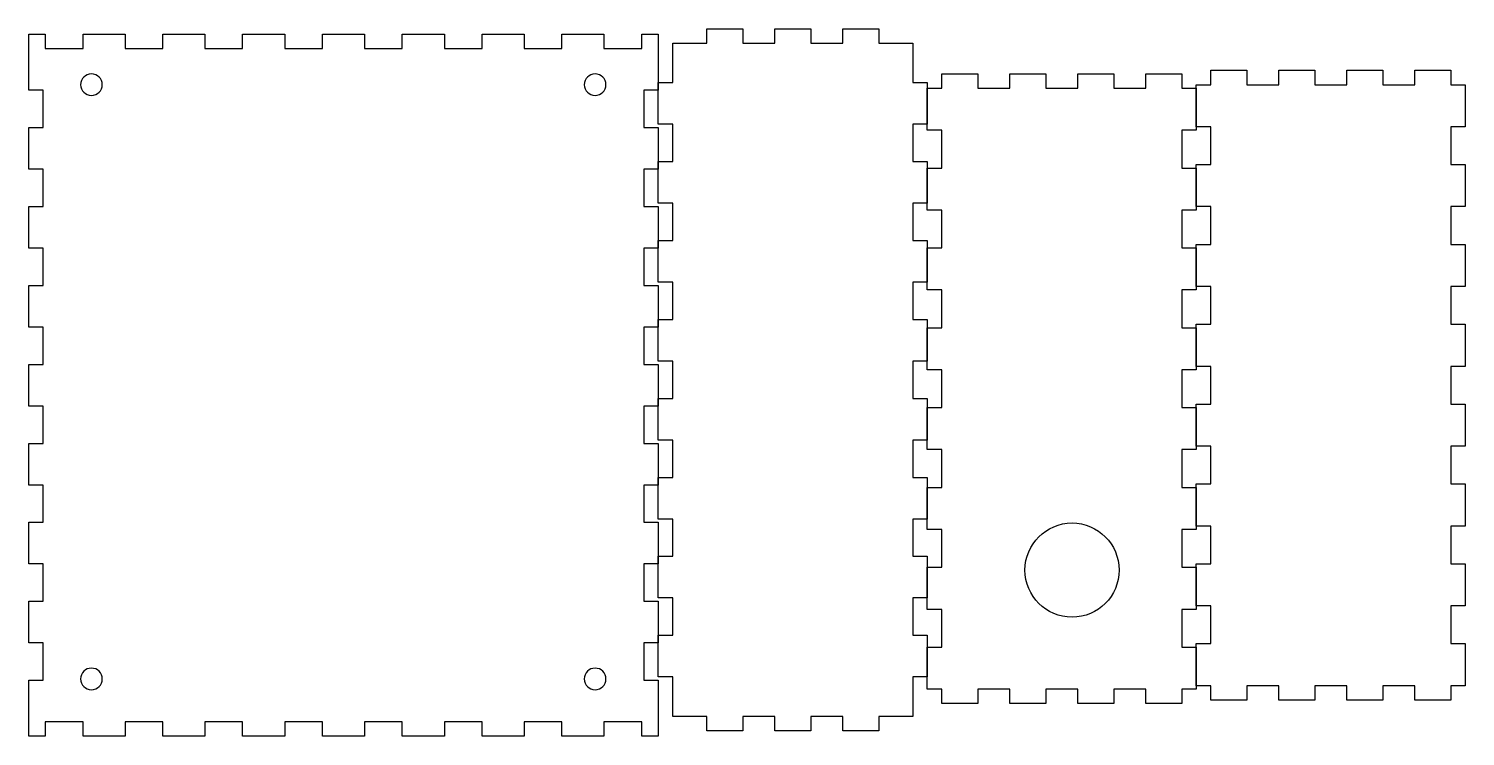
# Model space of a CAD drawing. Header units: inches. Extents: x -66 to 584, y 16 to 228.
# Drawn here: x 185.7 to 584.1, y 17.3 to 213.4 of the extents above; entities that cross this region are included whole.
import ezdxf

# ---------------------------------------------------------------- set-up
doc = ezdxf.new("R2010")
doc.units = ezdxf.units.IN
doc.header["$MEASUREMENT"] = 0
doc.layers.add('int cut', color=7, linetype='Continuous')
doc.layers.add('Livello 3', color=7, linetype='Continuous')

msp = doc.modelspace()

# ---------------------------------------------------------------- linework, layer by layer
at = {"layer": 'int cut', "color": 7, "lineweight": 25}
for points in [[(206.06, 197.87), (206.06, 196.22), (204.72, 194.87), (203.06, 194.87), (201.4, 194.87), (200.06, 196.22), (200.06, 197.87), (200.06, 199.53), (201.4, 200.87), (203.06, 200.87), (204.72, 200.87), (206.06, 199.53), (206.06, 197.87)], [(345.75, 197.87), (345.75, 196.22), (344.41, 194.87), (342.75, 194.87), (341.1, 194.87), (339.75, 196.22), (339.75, 197.87), (339.75, 199.53), (341.1, 200.87), (342.75, 200.87), (344.41, 200.87), (345.75, 199.53), (345.75, 197.87)], [(488.08, 63.32), (488.08, 70.53), (482.24, 76.37), (475.03, 76.37), (467.82, 76.37), (461.98, 70.53), (461.98, 63.32), (461.98, 56.11), (467.82, 50.27), (475.03, 50.27), (482.24, 50.27), (488.08, 56.11), (488.08, 63.32)], [(206.06, 33.14), (206.06, 31.48), (204.72, 30.14), (203.06, 30.14), (201.4, 30.14), (200.06, 31.48), (200.06, 33.14), (200.06, 34.79), (201.4, 36.14), (203.06, 36.14), (204.72, 36.14), (206.06, 34.79), (206.06, 33.14)], [(345.75, 33.14), (345.75, 31.48), (344.41, 30.14), (342.75, 30.14), (341.1, 30.14), (339.75, 31.48), (339.75, 33.14), (339.75, 34.79), (341.1, 36.14), (342.75, 36.14), (344.41, 36.14), (345.75, 34.79), (345.75, 33.14)]]:
    msp.add_open_spline(points, degree=3, knots=[0, 0, 0, 0, 1, 1, 1, 2, 2, 2, 3, 3, 3, 4, 4, 4, 4], dxfattribs=at)
at = {"layer": 'Livello 3', "color": 7, "lineweight": 25}
for points in [[(234.53, 211.87), (234.53, 207.87), (244.99, 207.87), (244.99, 211.87), (256.66, 211.87), (256.66, 207.87), (267.12, 207.87), (267.12, 211.87), (278.8, 211.87), (278.8, 207.87), (289.26, 207.87), (289.26, 211.87), (300.93, 211.87), (300.93, 207.87), (311.39, 207.87), (311.39, 211.87), (323.06, 211.87), (323.06, 207.87), (333.52, 207.87), (333.52, 211.87), (345.2, 211.87), (345.2, 207.87), (355.66, 207.87), (355.66, 211.87), (356.26, 211.87), (360.26, 211.87), (360.26, 207.87), (360.26, 196.31), (356.26, 196.31), (356.26, 185.98), (360.26, 185.98), (360.26, 174.43), (356.26, 174.43), (356.26, 164.1), (360.26, 164.1), (360.26, 152.55), (356.26, 152.55), (356.26, 142.22), (360.26, 142.22), (360.26, 130.67), (356.26, 130.67), (356.26, 120.34), (360.26, 120.34), (360.26, 108.79), (356.26, 108.79), (356.26, 98.45), (360.26, 98.45), (360.26, 86.9), (356.26, 86.9), (356.26, 76.57), (360.26, 76.57), (360.26, 65.02), (356.26, 65.02), (356.26, 54.69), (360.26, 54.69), (360.26, 43.14), (356.26, 43.14), (356.26, 32.81), (360.26, 32.81), (360.26, 21.26), (360.26, 17.26), (356.26, 17.26), (355.66, 17.26), (355.66, 21.26), (345.2, 21.26), (345.2, 17.26), (333.52, 17.26), (333.52, 21.26), (323.06, 21.26), (323.06, 17.26), (311.39, 17.26), (311.39, 21.26), (300.93, 21.26), (300.93, 17.26), (289.26, 17.26), (289.26, 21.26), (278.8, 21.26), (278.8, 17.26), (267.12, 17.26), (267.12, 21.26), (256.66, 21.26), (256.66, 17.26), (244.99, 17.26), (244.99, 21.26), (234.53, 21.26), (234.53, 17.26), (222.86, 17.26), (222.86, 21.26), (212.4, 21.26), (212.4, 17.26), (200.72, 17.26), (200.72, 21.26), (190.26, 21.26), (190.26, 17.26), (189.65, 17.26), (185.66, 17.26), (185.66, 21.26), (185.66, 32.81), (189.65, 32.81), (189.65, 43.14), (185.66, 43.14), (185.66, 54.69), (189.65, 54.69), (189.65, 65.02), (185.66, 65.02), (185.66, 76.57), (189.65, 76.57), (189.65, 86.9), (185.66, 86.9), (185.66, 98.45), (189.65, 98.45), (189.65, 108.79), (185.66, 108.79), (185.66, 120.34), (189.65, 120.34), (189.65, 130.67), (185.66, 130.67), (185.66, 142.22), (189.65, 142.22), (189.65, 152.55), (185.66, 152.55), (185.66, 164.1), (189.65, 164.1), (189.65, 174.43), (185.66, 174.43), (185.66, 185.98), (189.65, 185.98), (189.65, 196.31), (185.66, 196.31), (185.66, 207.87), (185.66, 211.87), (189.65, 211.87), (190.26, 211.87), (190.26, 207.87), (200.72, 207.87), (200.72, 211.87), (212.4, 211.87), (212.4, 207.87), (222.86, 207.87), (222.86, 211.87), (234.53, 211.87)], [(402.59, 213.37), (402.59, 209.37), (411.41, 209.37), (411.41, 213.37), (421.45, 213.37), (421.45, 209.37), (430.87, 209.37), (430.87, 198.43), (434.87, 198.43), (434.87, 186.88), (430.87, 186.88), (430.87, 176.55), (434.87, 176.55), (434.87, 165), (430.87, 165), (430.87, 154.67), (434.87, 154.67), (434.87, 143.12), (430.87, 143.12), (430.87, 132.79), (434.87, 132.79), (434.87, 121.23), (430.87, 121.23), (430.87, 110.9), (434.87, 110.9), (434.87, 99.35), (430.87, 99.35), (430.87, 89.02), (434.87, 89.02), (434.87, 77.47), (430.87, 77.47), (430.87, 67.14), (434.87, 67.14), (434.87, 55.59), (430.87, 55.59), (430.87, 45.26), (434.87, 45.26), (434.87, 33.71), (430.87, 33.71), (430.87, 22.76), (421.45, 22.76), (421.45, 18.76), (411.41, 18.76), (411.41, 22.76), (402.59, 22.76), (402.59, 18.76), (392.55, 18.76), (392.55, 22.76), (383.73, 22.76), (383.73, 18.76), (373.69, 18.76), (373.69, 22.76), (364.26, 22.76), (364.26, 33.71), (360.26, 33.71), (360.26, 45.26), (364.26, 45.26), (364.26, 55.59), (360.26, 55.59), (360.26, 67.14), (364.26, 67.14), (364.26, 77.47), (360.26, 77.47), (360.26, 89.02), (364.26, 89.02), (364.26, 99.35), (360.26, 99.35), (360.26, 110.9), (364.26, 110.9), (364.26, 121.23), (360.26, 121.23), (360.26, 132.79), (364.26, 132.79), (364.26, 143.12), (360.26, 143.12), (360.26, 154.67), (364.26, 154.67), (364.26, 165), (360.26, 165), (360.26, 176.55), (364.26, 176.55), (364.26, 186.88), (360.26, 186.88), (360.26, 198.43), (364.26, 198.43), (364.26, 209.37), (373.69, 209.37), (373.69, 213.37), (383.73, 213.37), (383.73, 209.37), (392.55, 209.37), (392.55, 213.37), (402.59, 213.37)], [(509.48, 163.1), (505.48, 163.1), (505.48, 152.64), (509.48, 152.64), (509.48, 140.96), (505.48, 140.96), (505.48, 130.51), (509.48, 130.51), (509.48, 118.83), (505.48, 118.83), (505.48, 108.37), (509.48, 108.37), (509.48, 96.7), (505.48, 96.7), (505.48, 86.24), (509.48, 86.24), (509.48, 74.56), (505.48, 74.56), (505.48, 64.11), (509.48, 64.11), (509.48, 52.43), (505.48, 52.43), (505.48, 41.97), (509.48, 41.97), (509.48, 30.3), (505.48, 30.3), (505.48, 26.3), (495.45, 26.3), (495.45, 30.3), (486.63, 30.3), (486.63, 26.3), (476.59, 26.3), (476.59, 30.3), (467.77, 30.3), (467.77, 26.3), (457.73, 26.3), (457.73, 30.3), (448.91, 30.3), (448.91, 26.3), (438.87, 26.3), (438.87, 30.3), (434.87, 30.3), (434.87, 41.97), (438.87, 41.97), (438.87, 52.43), (434.87, 52.43), (434.87, 64.11), (438.87, 64.11), (438.87, 74.56), (434.87, 74.56), (434.87, 86.24), (438.87, 86.24), (438.87, 96.7), (434.87, 96.7), (434.87, 108.37), (438.87, 108.37), (438.87, 118.83), (434.87, 118.83), (434.87, 130.51), (438.87, 130.51), (438.87, 140.96), (434.87, 140.96), (434.87, 152.64), (438.87, 152.64), (438.87, 163.1), (434.87, 163.1), (434.87, 174.77), (438.87, 174.77), (438.87, 185.23), (434.87, 185.23), (434.87, 196.91), (438.87, 196.91), (438.87, 200.91), (448.91, 200.91), (448.91, 196.91), (457.73, 196.91), (457.73, 200.91), (467.77, 200.91), (467.77, 196.91), (476.59, 196.91), (476.59, 200.91), (486.63, 200.91), (486.63, 196.91), (495.45, 196.91), (495.45, 200.91), (505.48, 200.91), (505.48, 196.91), (509.48, 196.91), (509.48, 185.23), (505.48, 185.23), (505.48, 174.77), (509.48, 174.77), (509.48, 163.1)], [(584.09, 164.06), (580.09, 164.06), (580.09, 153.6), (584.09, 153.6), (584.09, 141.92), (580.09, 141.92), (580.09, 131.47), (584.09, 131.47), (584.09, 119.79), (580.09, 119.79), (580.09, 109.33), (584.09, 109.33), (584.09, 97.66), (580.09, 97.66), (580.09, 87.2), (584.09, 87.2), (584.09, 75.52), (580.09, 75.52), (580.09, 65.07), (584.09, 65.07), (584.09, 53.39), (580.09, 53.39), (580.09, 42.93), (584.09, 42.93), (584.09, 31.26), (580.09, 31.26), (580.09, 27.26), (570.06, 27.26), (570.06, 31.26), (561.24, 31.26), (561.24, 27.26), (551.2, 27.26), (551.2, 31.26), (542.38, 31.26), (542.38, 27.26), (532.34, 27.26), (532.34, 31.26), (523.52, 31.26), (523.52, 27.26), (513.48, 27.26), (513.48, 31.26), (509.48, 31.26), (509.48, 42.93), (513.48, 42.93), (513.48, 53.39), (509.48, 53.39), (509.48, 65.07), (513.48, 65.07), (513.48, 75.52), (509.48, 75.52), (509.48, 87.2), (513.48, 87.2), (513.48, 97.66), (509.48, 97.66), (509.48, 109.33), (513.48, 109.33), (513.48, 119.79), (509.48, 119.79), (509.48, 131.47), (513.48, 131.47), (513.48, 141.92), (509.48, 141.92), (509.48, 153.6), (513.48, 153.6), (513.48, 164.06), (509.48, 164.06), (509.48, 175.73), (513.48, 175.73), (513.48, 186.19), (509.48, 186.19), (509.48, 197.87), (513.48, 197.87), (513.48, 201.87), (523.52, 201.87), (523.52, 197.87), (532.34, 197.87), (532.34, 201.87), (542.38, 201.87), (542.38, 197.87), (551.2, 197.87), (551.2, 201.87), (561.24, 201.87), (561.24, 197.87), (570.06, 197.87), (570.06, 201.87), (580.09, 201.87), (580.09, 197.87), (584.09, 197.87), (584.09, 186.19), (580.09, 186.19), (580.09, 175.73), (584.09, 175.73), (584.09, 164.06)]]:
    msp.add_lwpolyline(points, dxfattribs=at)

doc.saveas('drawing.dxf')
